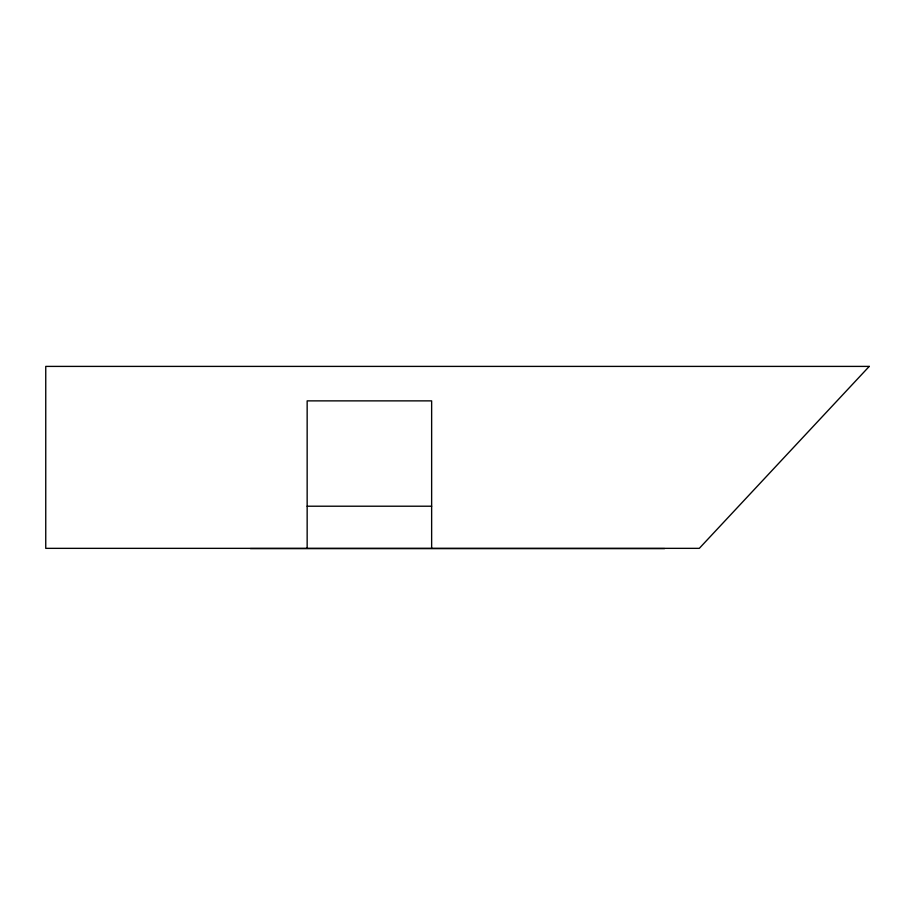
<?xml version="1.0" encoding="UTF-8"?>
<svg xmlns="http://www.w3.org/2000/svg" width="915" height="915" viewBox="0 0 915 915"><rect width="100%" height="100%" fill="white"/><g stroke="black" fill="none" stroke-linecap="round" stroke-linejoin="round"><path stroke-width="1.37" d="M307.154 506.212L431.64 506.212M250.39 548.6L664.61 548.6M431.64 548.348L431.64 400.873L307.154 400.873L307.154 548.348M869.25 366.4L699.3 548.348L45.75 548.348L45.75 366.4L869.25 366.4"/></g></svg>
